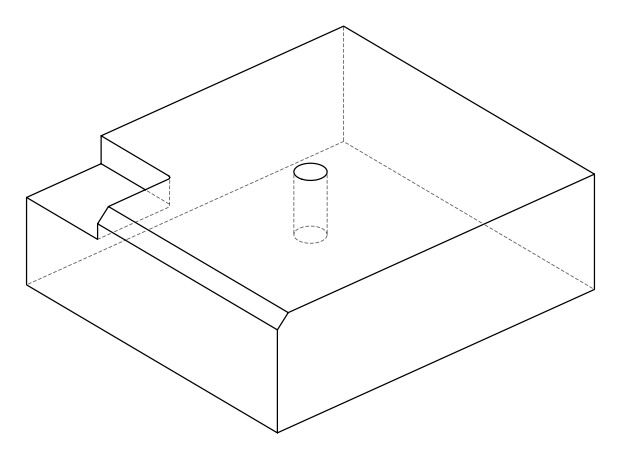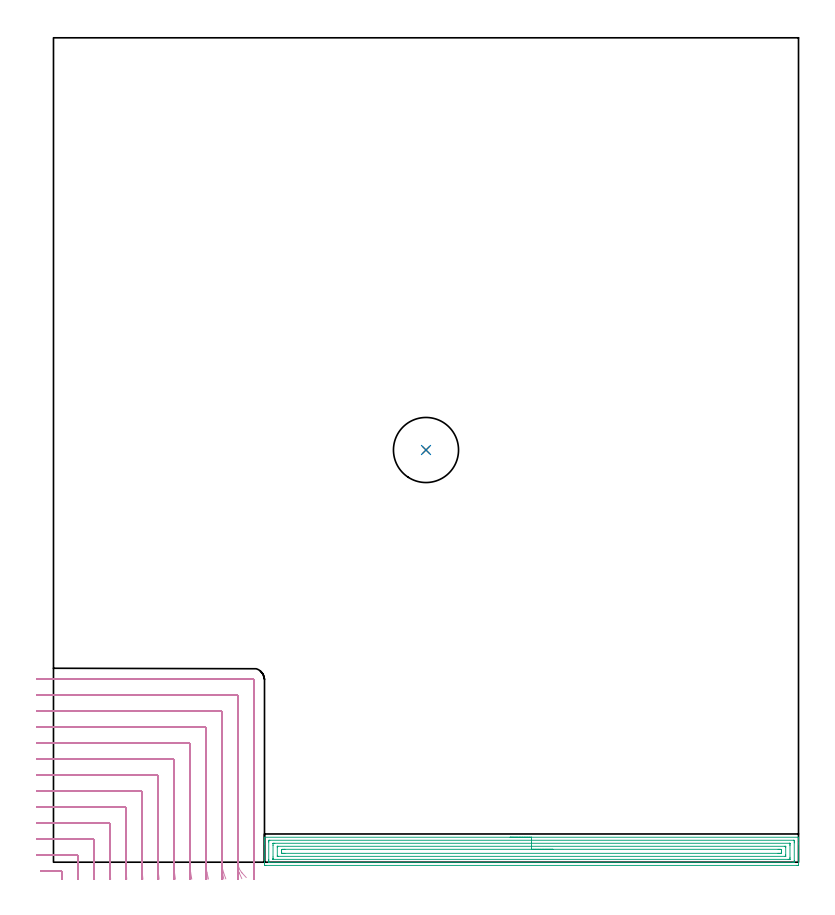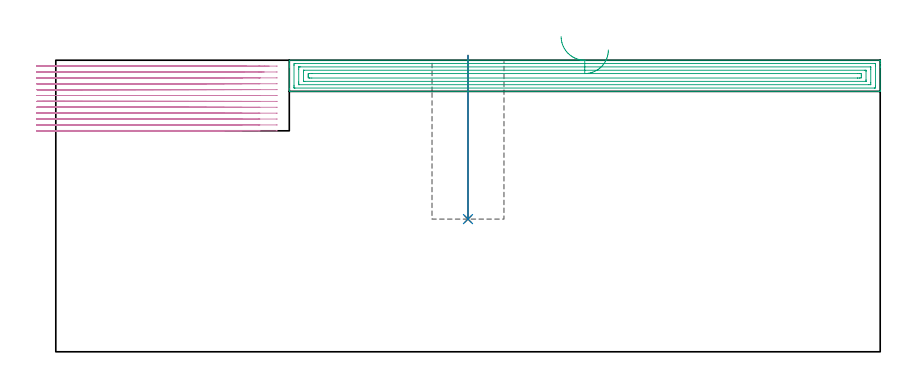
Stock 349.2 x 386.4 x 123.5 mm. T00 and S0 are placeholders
(PLAN: 4 operations, 3 tool changes, 47.6 min)
(1 INDEXABLE_INSERT_DRILL_BLIND_HOLE_FROM_SOLID | STEP1POCKET | NXT0302_010 | 0.28 min | 20003 mm3)
(2 DRILL_TO_ENLARGE_BLIND_HOLE | STEP1POCKET | UGT0301_381 | 0.28 min | 29131 mm3)
(3 AREA_MILL | FG_CHAMFER_SURFACE | UGT0205_001 | 10.27 min | 22401 mm3)
(4 MILL_CORNER_NOTCH_RECTANGULAR | CORNER_NOTCH_RECTANGULAR | NXT0201_013 | Follow Part, ap 2.5, ae 75% | 36.76 min | 268039 mm3)
(TOOL NXT0302_010 | Index. Insert Drill 19.5mm [880-D1950L25-05] | D19.5 PA176 FL98 Z2)
(TOOL UGT0301_381 | Twist Drill Flat Bottom 30.5 mm | D30.5 PA180 FL175 Z2)
(TOOL UGT0205_001 | Chamfer Mill 20 x 3 x 45 deg. | D20 FL50 Z2)
(TOOL NXT0201_013 | ENDMILL 10mm | D10 FL30 Z4)
(OP 1 INDEXABLE_INSERT_DRILL_BLIND_HOLE_FROM_SOLID)
G17 G21 G94 G90
T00 M6
G54
G17 G0 G90 X174.6 Y193.2 S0 M3
G43 Z133.5 H1
G94 G81 G98 Z56.2 F250. R125.5
G80
M5
M2
(OP 2 DRILL_TO_ENLARGE_BLIND_HOLE)
G17 G21 G94 G90
T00 M6
G54
G17 G0 G90 X174.6 Y193.2 S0 M3
G43 Z133.5 H0
G94 G81 G98 Z56.2 F250. R125.5
G80
M5
M2
(OP 3 AREA_MILL)
G17 G21 G94 G90
T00 M6
G54
G17 G0 G90 X214.05 Y11.7 S1061 M3
G43 Z133.5 H0
G94 G1 X214.088 Z132.628 F250.
X214.202 Z131.763
X214.391 Z130.912
X214.653 Z130.08
X214.987 Z129.274
X215.39 Z128.5
X215.858 Z127.764
X216.39 Z127.072
X216.979 Z126.429
X217.622 Z125.84
X218.314 Z125.308
X219.05 Z124.84
X219.824 Z124.437
X220.63 Z124.103
X221.462 Z123.841
X222.314 Z123.652
X223.178 Z123.538
X224.05 Z123.5
X349.037
X349.19 Y11.694 Z123.493
X349.2 Y11.38 Z123.179
Y11.027 Z122.827
Y10.383 Z122.177
Y9.18 Z120.977
Y8.622 Z120.416
Y-1.063 Z110.734
X349.198 Y-1.344 Z110.453
X349.19 Y-1.492 Z110.306
X349.041 Y-1.499 Z110.299
X348.59 Y-1.5 Z110.3
X99.51
X99.071 Y-1.496 Z110.302
X98.91 Y-1.492 Z110.306
X98.905 Y-1.063 Z110.734
X98.9 Y-0.462 Z111.336
Y8.622 Z120.416
Y9.18 Z120.977
Y9.502 Z121.298
Y10.06 Z121.856
Y10.383 Z122.177
Y11.381 Z123.18
X98.91 Y11.694 Z123.493
X99.063 Y11.7 Z123.5
X224.05
Y10.286 Z122.086
X346.805 Y10.285 Z122.085
X346.904 Y10.284 Z122.084
X347.164 Y10.279 Z122.079
X347.19 Y10.194 Z121.994
X347.197 Y9.996 Z121.796
X347.199 Y9.502 Z121.302
X347.2 Y9.112 Z120.912
X347.199 Y0.698 Z112.498
X347.198 Y0.31 Z112.11
X347.19 Y-0.075 Z111.725
X346.805 Y-0.084 Z111.716
X346.706 Y-0.085 Z111.715
X101.295
X101.196 Y-0.084 Z111.716
X100.936 Y-0.079 Z111.721
X100.91 Y0.006 Z111.806
X100.903 Y0.204 Z112.004
X100.901 Y0.698 Z112.498
X100.9 Y1.088 Z112.888
X100.901 Y9.502 Z121.302
X100.902 Y9.89 Z121.69
X100.91 Y10.275 Z122.075
X101.295 Y10.284 Z122.084
X101.394 Y10.285 Z122.085
X224.05 Y10.286 Z122.086
Y8.872 Z120.672
X345.019 Y8.871 Z120.671
X345.104 Y8.87 Z120.67
X345.17 Y8.867 Z120.667
X345.184 Y8.865 Z120.665
X345.19 Y8.85 Z120.65
X345.194 Y8.8 Z120.6
X345.198 Y8.622 Z120.422
X345.2 Y8.444 Z120.244
Y7.741 Z119.541
Y2.281 Z114.081
X345.198 Y1.578 Z113.378
X345.196 Y1.404 Z113.204
X345.191 Y1.346 Z113.146
X345.144 Y1.335 Z113.135
X345.019 Y1.334 Z113.134
X344.379 Y1.329 Z113.129
X103.081
X102.996 Y1.33 Z113.13
X102.93 Y1.333 Z113.133
X102.916 Y1.335 Z113.135
X102.91 Y1.35 Z113.15
X102.906 Y1.4 Z113.2
X102.902 Y1.578 Z113.378
X102.9 Y1.756 Z113.556
Y2.459 Z114.259
Y7.919 Z119.719
X102.902 Y8.622 Z120.422
X102.904 Y8.796 Z120.596
X102.909 Y8.854 Z120.654
X102.956 Y8.865 Z120.665
X103.081 Y8.866 Z120.666
X103.721 Y8.871 Z120.671
X224.05 Y8.872 Z120.672
Y7.457 Z119.257
X342.629
X343.073 Y7.455 Z119.255
X343.173 Y7.452 Z119.252
X343.188 Y7.451 Z119.251
X343.192 Y7.435 Z119.235
X343.196 Y7.386 Z119.186
X343.199 Y7.288 Z119.088
X343.2 Y6.894 Z118.694
Y3.372 Z115.172
X343.199 Y2.916 Z114.716
X343.197 Y2.81 Z114.61
X343.193 Y2.758 Z114.558
X343.19 Y2.75 Z114.55
X343.181 Y2.747 Z114.547
X343.147 Y2.745 Z114.545
X342.945 Y2.743 Z114.543
X105.471
X105.027 Y2.745 Z114.545
X104.927 Y2.748 Z114.548
X104.912 Y2.749 Z114.549
X104.908 Y2.765 Z114.565
X104.904 Y2.814 Z114.614
X104.901 Y2.912 Z114.712
X104.9 Y6.828 Z118.628
X104.901 Y7.284 Z119.084
X104.903 Y7.39 Z119.19
X104.907 Y7.442 Z119.242
X104.91 Y7.45 Z119.25
X104.919 Y7.453 Z119.253
X104.953 Y7.455 Z119.255
X105.155 Y7.457 Z119.257
X224.05
Y6.043 Z117.843
X339.663
X340.495 Y6.04 Z117.84
X340.555 Y6.036 Z117.836
X341.19 Y5.98 Z117.78
X341.198 Y5.346 Z117.146
X341.199 Y5.1 Z116.9
X341.196 Y4.468 Z116.268
X341.19 Y4.22 Z116.02
X340.612 Y4.163 Z115.963
X340.555 Y4.161 Z115.961
X339.726 Y4.157 Z115.957
X339.663
X108.437
X107.605 Y4.16 Z115.96
X107.545 Y4.164 Z115.964
X106.91 Y4.22 Z116.02
X106.902 Y4.854 Z116.654
X106.901 Y5.1 Z116.9
X106.904 Y5.732 Z117.532
X106.91 Y5.98 Z117.78
X107.488 Y6.037 Z117.837
X107.545 Y6.039 Z117.839
X108.374 Y6.043 Z117.843
X108.437
X224.05
X224.922 Z117.881
X225.786 Z117.995
X226.638 Z118.184
X227.47 Z118.446
X228.276 Z118.78
X229.05 Z119.183
X229.786 Z119.652
X230.478 Z120.183
X231.121 Z120.772
X231.71 Z121.415
X232.242 Z122.107
X232.71 Z122.843
X233.113 Z123.617
X233.447 Z124.423
X233.709 Z125.255
X233.898 Z126.107
X234.012 Z126.972
X234.05 Z127.843
G0 Z133.5
M5
M2
(OP 4 MILL_CORNER_NOTCH_RECTANGULAR)
G17 G21 G94 G90
T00 M6
G54
G17 G0 G90 X4.21 Y-7.995 S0 M3
G43 Z133.5 H0
Z121.008
G94 G1 X4.042 Y-5. F250.
G2 X4.019 Y-4.568 R90. F500.
G3 X3.526 Y-4.1 R0.5
G1 X-2.862
X-5.862 F250.
G0 Z133.5
X11.738 Y-7.994
Z121.008
G1 X11.555 Y-5.
G2 X11.4 Y0.051 R82.5 F500.
G1 Y2.906
G3 X10.906 Y3.4 R0.5
G1 X-5.
X-8. F250.
G0 Z133.5
X19.272 Y-7.993
Z121.008
G1 X19.07 Y-5.
G2 X18.9 Y0.051 R75. F500.
G1 Y10.405
G3 X18.405 Y10.9 R0.5
G1 X-5.
X-8. F250.
G0 Z133.5
X26.814 Y-7.992
Z121.008
G1 X26.589 Y-5.
G2 X26.4 Y0.051 R67.5 F500.
G1 Y17.905
G3 X25.905 Y18.4 R0.5
G1 X-5.
X-8. F250.
G0 Z133.5
X34.366 Y-7.989
Z121.008
G1 X34.113 Y-5.
G2 X33.9 Y0.051 R60. F500.
G1 Y25.405
G3 X33.405 Y25.9 R0.5
G1 X-5.
X-8. F250.
G0 Z133.5
X41.932 Y-7.986
Z121.008
G1 X41.644 Y-5.
G2 X41.4 Y0.051 R52.5 F500.
G1 Y32.905
G3 X40.905 Y33.4 R0.5
G1 X-5.
X-8. F250.
G0 Z133.5
X49.521 Y-7.981
Z121.008
G1 X49.184 Y-5.
G2 X48.9 Y0.051 R45. F500.
G1 Y40.404
G3 X48.404 Y40.9 R0.5
G1 X-5.
X-8. F250.
G0 Z133.5
X57.146 Y-7.973
Z121.008
G1 X56.742 Y-5.
G2 X56.4 Y0.051 R37.5 F500.
G1 Y47.904
G3 X55.904 Y48.4 R0.5
G1 X-5.
X-8. F250.
G0 Z133.5
X64.833 Y-7.957
Z121.008
G1 X64.328 Y-5.
G2 X63.9 Y0.051 R30. F500.
G1 Y55.404
G3 X63.404 Y55.9 R0.5
G1 X-5.
X-8. F250.
G0 Z133.5
X72.648 Y-7.923
Z121.008
G1 X71.974 Y-5.
G2 X71.4 Y0.051 R22.5 F500.
G1 Y62.904
G3 X70.904 Y63.4 R0.5
G1 X-5.
X-8. F250.
G0 Z133.5
X80.786 Y-7.825
Z121.008
G1 X79.776 Y-5.
G2 X78.9 Y0.051 R15. F500.
G1 Y70.404
G3 X78.404 Y70.9 R0.5
G1 X-5.
X-8. F250.
G0 Z133.5
X90.377 Y-7.218
Z121.008
G1 X88.356 Y-5.
G2 X86.4 Y0.051 R7.5 F500.
G1 Y77.903
G3 X85.903 Y78.4 R0.5
G1 X-5.
X-8. F250.
G0 Z133.5
X93.9 Y-2.949
Z121.008
G1 Y0.051
Y85.403 F500.
G3 X93.403 Y85.9 R0.5
G1 X-5.
X-8. F250.
G0 Z133.5
X4.055 Y-7.998
Z118.517
G1 X3.952 Y-5.
G2 X3.939 Y-4.579 R90. F500.
G3 X3.445 Y-4.1 R0.5
G1 X-2.862
X-5.862 F250.
G0 Z133.5
X11.569 Y-7.998
Z118.517
G1 X11.457 Y-5.
G2 X11.4 Y-1.932 R82.5 F500.
G1 Y2.906
G3 X10.906 Y3.4 R0.5
G1 X-5.
X-8. F250.
G0 Z133.5
X19.086 Y-7.997
Z118.517
G1 X18.963 Y-5.
G2 X18.9 Y-1.932 R75. F500.
G1 Y10.405
G3 X18.405 Y10.9 R0.5
G1 X-5.
X-8. F250.
G0 Z133.5
X26.606 Y-7.997
Z118.517
G1 X26.47 Y-5.
G2 X26.4 Y-1.932 R67.5 F500.
G1 Y17.905
G3 X25.905 Y18.4 R0.5
G1 X-5.
X-8. F250.
G0 Z133.5
X34.132 Y-7.996
Z118.517
G1 X33.979 Y-5.
G2 X33.9 Y-1.932 R60. F500.
G1 Y25.405
G3 X33.405 Y25.9 R0.5
G1 X-5.
X-8. F250.
G0 Z133.5
X41.665 Y-7.995
Z118.517
G1 X41.49 Y-5.
G2 X41.4 Y-1.932 R52.5 F500.
G1 Y32.905
G3 X40.905 Y33.4 R0.5
G1 X-5.
X-8. F250.
G0 Z133.5
X49.209 Y-7.993
Z118.517
G1 X49.005 Y-5.
G2 X48.9 Y-1.932 R45. F500.
G1 Y40.404
G3 X48.404 Y40.9 R0.5
G1 X-5.
X-8. F250.
G0 Z133.5
X56.771 Y-7.99
Z118.517
G1 X56.526 Y-5.
G2 X56.4 Y-1.932 R37.5 F500.
G1 Y47.904
G3 X55.904 Y48.4 R0.5
G1 X-5.
X-8. F250.
G0 Z133.5
X64.364 Y-7.984
Z118.517
G1 X64.057 Y-5.
G2 X63.9 Y-1.932 R30. F500.
G1 Y55.404
G3 X63.404 Y55.9 R0.5
G1 X-5.
X-8. F250.
G0 Z133.5
X72.019 Y-7.972
Z118.517
G1 X71.61 Y-5.
G2 X71.4 Y-1.932 R22.5 F500.
G1 Y62.904
G3 X70.904 Y63.4 R0.5
G1 X-5.
X-8. F250.
G0 Z133.5
X79.831 Y-7.937
Z118.517
G1 X79.217 Y-5.
G2 X78.9 Y-1.932 R15. F500.
G1 Y70.403
G3 X78.403 Y70.9 R0.5
G1 X-5.
X-8. F250.
G0 Z133.5
X88.284 Y-7.737
Z118.517
G1 X87.056 Y-5.
G2 X86.4 Y-1.932 R7.5 F500.
G1 Y77.903
G3 X85.903 Y78.4 R0.5
G1 X-5.
X-8. F250.
G0 Z133.5
X93.9 Y-4.932
Z118.517
G1 Y-1.932
Y85.403 F500.
G3 X93.403 Y85.9 R0.5
G1 X-5.
X-8. F250.
G0 Z133.5
X3.916 Y-8.
Z116.025
G1 X3.901 Y-5.
G2 X3.9 Y-4.594 R90. F500.
G3 X3.406 Y-4.1 R0.5
G1 X-2.862
X-5.862 F250.
G0 Z133.5
X11.418 Y-8.
Z116.025
G1 X11.401 Y-5.
G2 X11.4 Y-4.546 R82.5 F500.
G1 Y2.906
G3 X10.906 Y3.4 R0.5
G1 X-5.
X-8. F250.
G0 Z133.5
X18.92 Y-8.
Z116.025
G1 X18.901 Y-5.
G2 X18.9 Y-4.546 R75. F500.
G1 Y10.405
G3 X18.405 Y10.9 R0.5
G1 X-5.
X-8. F250.
G0 Z133.5
X26.422 Y-8.
Z116.025
G1 X26.402 Y-5.
G2 X26.4 Y-4.546 R67.5 F500.
G1 Y17.905
G3 X25.905 Y18.4 R0.5
G1 X-5.
X-8. F250.
G0 Z133.5
X33.924 Y-8.
Z116.025
G1 X33.902 Y-5.
G2 X33.9 Y-4.546 R60. F500.
G1 Y25.405
G3 X33.405 Y25.9 R0.5
G1 X-5.
X-8. F250.
G0 Z133.5
X41.428 Y-8.
Z116.025
G1 X41.402 Y-5.
G2 X41.4 Y-4.546 R52.5 F500.
G1 Y32.905
G3 X40.905 Y33.4 R0.5
G1 X-5.
X-8. F250.
G0 Z133.5
X48.933 Y-8.
Z116.025
G1 X48.902 Y-5.
G2 X48.9 Y-4.546 R45. F500.
G1 Y40.404
G3 X48.404 Y40.9 R0.5
G1 X-5.
X-8. F250.
G0 Z133.5
X56.439 Y-8.
Z116.025
G1 X56.403 Y-5.
G2 X56.4 Y-4.546 R37.5 F500.
G1 Y47.904
G3 X55.904 Y48.4 R0.5
G1 X-5.
X-8. F250.
G0 Z133.5
X63.949 Y-8.
Z116.025
G1 X63.903 Y-5.
G2 X63.9 Y-4.546 R30. F500.
G1 Y55.404
G3 X63.404 Y55.9 R0.5
G1 X-5.
X-8. F250.
G0 Z133.5
X71.465 Y-7.999
Z116.025
G1 X71.405 Y-5.
G2 X71.4 Y-4.546 R22.5 F500.
G1 Y62.904
G3 X70.904 Y63.4 R0.5
G1 X-5.
X-8. F250.
G0 Z133.5
X78.998 Y-7.999
Z116.025
G1 X78.907 Y-5.
G2 X78.9 Y-4.546 R15. F500.
G1 Y70.404
G3 X78.404 Y70.9 R0.5
G1 X-5.
X-8. F250.
G0 Z133.5
X86.595 Y-7.994
Z116.025
G1 X86.414 Y-5.
G2 X86.4 Y-4.546 R7.5 F500.
G1 Y77.903
G3 X85.903 Y78.4 R0.5
G1 X-5.
X-8. F250.
G0 Z133.5
X93.9 Y-7.546
Z116.025
G1 Y-4.546
Y85.403 F500.
G3 X93.403 Y85.9 R0.5
G1 X-5.
X-8. F250.
G0 Z133.5
X3.9 Y-8.
Z113.533
G1 Y-5.
Y-4.594 F500.
G3 X3.406 Y-4.1 R0.5
G1 X-2.862
X-5.862 F250.
G0 Z133.5
X11.4 Y-8.
Z113.533
G1 Y-5.
Y2.906 F500.
G3 X10.906 Y3.4 R0.5
G1 X-5.
X-8. F250.
G0 Z133.5
X18.9 Y-8.
Z113.533
G1 Y-5.
Y10.405 F500.
G3 X18.405 Y10.9 R0.5
G1 X-5.
X-8. F250.
G0 Z133.5
X26.4 Y-8.
Z113.533
G1 Y-5.
Y17.905 F500.
G3 X25.905 Y18.4 R0.5
G1 X-5.
X-8. F250.
G0 Z133.5
X33.9 Y-8.
Z113.533
G1 Y-5.
Y25.405 F500.
G3 X33.405 Y25.9 R0.5
G1 X-5.
X-8. F250.
G0 Z133.5
X41.4 Y-8.
Z113.533
G1 Y-5.
Y32.905 F500.
G3 X40.905 Y33.4 R0.5
G1 X-5.
X-8. F250.
G0 Z133.5
X48.9 Y-8.
Z113.533
G1 Y-5.
Y40.404 F500.
G3 X48.404 Y40.9 R0.5
G1 X-5.
X-8. F250.
G0 Z133.5
X56.4 Y-8.
Z113.533
G1 Y-5.
Y47.904 F500.
G3 X55.904 Y48.4 R0.5
G1 X-5.
X-8. F250.
G0 Z133.5
X63.9 Y-8.
Z113.533
G1 Y-5.
Y55.404 F500.
G3 X63.404 Y55.9 R0.5
G1 X-5.
X-8. F250.
G0 Z133.5
X71.4 Y-8.
Z113.533
G1 Y-5.
Y62.904 F500.
G3 X70.904 Y63.4 R0.5
G1 X-5.
X-8. F250.
G0 Z133.5
X78.9 Y-8.
Z113.533
G1 Y-5.
Y70.403 F500.
G3 X78.403 Y70.9 R0.5
G1 X-5.
X-8. F250.
G0 Z133.5
X86.4 Y-8.
Z113.533
G1 Y-5.
Y77.903 F500.
G3 X85.903 Y78.4 R0.5
G1 X-5.
X-8. F250.
G0 Z133.5
X93.9 Y-8.
Z113.533
G1 Y-5.
Y85.403 F500.
G3 X93.403 Y85.9 R0.5
G1 X-5.
X-8. F250.
G0 Z133.5
X3.9 Y-8.
Z111.042
G1 Y-5.
Y-4.594 F500.
G3 X3.406 Y-4.1 R0.5
G1 X-2.862
X-5.862 F250.
G0 Z133.5
X11.4 Y-8.
Z111.042
G1 Y-5.
Y2.906 F500.
G3 X10.906 Y3.4 R0.5
G1 X-5.
X-8. F250.
G0 Z133.5
X18.9 Y-8.
Z111.042
G1 Y-5.
Y10.405 F500.
G3 X18.405 Y10.9 R0.5
G1 X-5.
X-8. F250.
G0 Z133.5
X26.4 Y-8.
Z111.042
G1 Y-5.
Y17.905 F500.
G3 X25.905 Y18.4 R0.5
G1 X-5.
X-8. F250.
G0 Z133.5
X33.9 Y-8.
Z111.042
G1 Y-5.
Y25.405 F500.
G3 X33.405 Y25.9 R0.5
G1 X-5.
X-8. F250.
G0 Z133.5
X41.4 Y-8.
Z111.042
G1 Y-5.
Y32.905 F500.
G3 X40.905 Y33.4 R0.5
G1 X-5.
X-8. F250.
G0 Z133.5
X48.9 Y-8.
Z111.042
G1 Y-5.
Y40.404 F500.
G3 X48.404 Y40.9 R0.5
G1 X-5.
X-8. F250.
G0 Z133.5
X56.4 Y-8.
Z111.042
G1 Y-5.
Y47.904 F500.
G3 X55.904 Y48.4 R0.5
G1 X-5.
X-8. F250.
G0 Z133.5
X63.9 Y-8.
Z111.042
G1 Y-5.
Y55.404 F500.
G3 X63.404 Y55.9 R0.5
G1 X-5.
X-8. F250.
G0 Z133.5
X71.4 Y-8.
Z111.042
G1 Y-5.
Y62.904 F500.
G3 X70.904 Y63.4 R0.5
G1 X-5.
X-8. F250.
G0 Z133.5
X78.9 Y-8.
Z111.042
G1 Y-5.
Y70.403 F500.
G3 X78.403 Y70.9 R0.5
G1 X-5.
X-8. F250.
G0 Z133.5
X86.4 Y-8.
Z111.042
G1 Y-5.
Y77.903 F500.
G3 X85.903 Y78.4 R0.5
G1 X-5.
X-8. F250.
G0 Z133.5
X93.9 Y-8.
Z111.042
G1 Y-5.
Y85.403 F500.
G3 X93.403 Y85.9 R0.5
G1 X-5.
X-8. F250.
G0 Z133.5
X3.9 Y-8.
Z108.55
G1 Y-5.
Y-4.594 F500.
G3 X3.406 Y-4.1 R0.5
G1 X-2.862
X-5.862 F250.
G0 Z133.5
X11.4 Y-8.
Z108.55
G1 Y-5.
Y2.906 F500.
G3 X10.906 Y3.4 R0.5
G1 X-5.
X-8. F250.
G0 Z133.5
X18.9 Y-8.
Z108.55
G1 Y-5.
Y10.405 F500.
G3 X18.405 Y10.9 R0.5
G1 X-5.
X-8. F250.
G0 Z133.5
X26.4 Y-8.
Z108.55
G1 Y-5.
Y17.905 F500.
G3 X25.905 Y18.4 R0.5
G1 X-5.
X-8. F250.
G0 Z133.5
X33.9 Y-8.
Z108.55
G1 Y-5.
Y25.405 F500.
G3 X33.405 Y25.9 R0.5
G1 X-5.
X-8. F250.
G0 Z133.5
X41.4 Y-8.
Z108.55
G1 Y-5.
Y32.905 F500.
G3 X40.905 Y33.4 R0.5
G1 X-5.
X-8. F250.
G0 Z133.5
X48.9 Y-8.
Z108.55
G1 Y-5.
Y40.404 F500.
G3 X48.404 Y40.9 R0.5
G1 X-5.
X-8. F250.
G0 Z133.5
X56.4 Y-8.
Z108.55
G1 Y-5.
Y47.904 F500.
G3 X55.904 Y48.4 R0.5
G1 X-5.
X-8. F250.
G0 Z133.5
X63.9 Y-8.
Z108.55
G1 Y-5.
Y55.404 F500.
G3 X63.404 Y55.9 R0.5
G1 X-5.
X-8. F250.
G0 Z133.5
X71.4 Y-8.
Z108.55
G1 Y-5.
Y62.904 F500.
G3 X70.904 Y63.4 R0.5
G1 X-5.
X-8. F250.
G0 Z133.5
X78.9 Y-8.
Z108.55
G1 Y-5.
Y70.403 F500.
G3 X78.403 Y70.9 R0.5
G1 X-5.
X-8. F250.
G0 Z133.5
X86.4 Y-8.
Z108.55
G1 Y-5.
Y77.903 F500.
G3 X85.903 Y78.4 R0.5
G1 X-5.
X-8. F250.
G0 Z133.5
X93.9 Y-8.
Z108.55
G1 Y-5.
Y85.403 F500.
G3 X93.403 Y85.9 R0.5
G1 X-5.
X-8. F250.
G0 Z133.5
X3.9 Y-8.
Z106.058
G1 Y-5.
Y-4.594 F500.
G3 X3.406 Y-4.1 R0.5
G1 X-2.862
X-5.862 F250.
G0 Z133.5
X11.4 Y-8.
Z106.058
G1 Y-5.
Y2.906 F500.
G3 X10.906 Y3.4 R0.5
G1 X-5.
X-8. F250.
G0 Z133.5
X18.9 Y-8.
Z106.058
G1 Y-5.
Y10.405 F500.
G3 X18.405 Y10.9 R0.5
G1 X-5.
X-8. F250.
G0 Z133.5
X26.4 Y-8.
Z106.058
G1 Y-5.
Y17.905 F500.
G3 X25.905 Y18.4 R0.5
G1 X-5.
X-8. F250.
G0 Z133.5
X33.9 Y-8.
Z106.058
G1 Y-5.
Y25.405 F500.
G3 X33.405 Y25.9 R0.5
G1 X-5.
X-8. F250.
G0 Z133.5
X41.4 Y-8.
Z106.058
G1 Y-5.
Y32.905 F500.
G3 X40.905 Y33.4 R0.5
G1 X-5.
X-8. F250.
G0 Z133.5
X48.9 Y-8.
Z106.058
G1 Y-5.
Y40.404 F500.
G3 X48.404 Y40.9 R0.5
G1 X-5.
X-8. F250.
G0 Z133.5
X56.4 Y-8.
Z106.058
G1 Y-5.
Y47.904 F500.
G3 X55.904 Y48.4 R0.5
G1 X-5.
X-8. F250.
G0 Z133.5
X63.9 Y-8.
Z106.058
G1 Y-5.
Y55.404 F500.
G3 X63.404 Y55.9 R0.5
G1 X-5.
X-8. F250.
G0 Z133.5
X71.4 Y-8.
Z106.058
G1 Y-5.
Y62.904 F500.
G3 X70.904 Y63.4 R0.5
G1 X-5.
X-8. F250.
G0 Z133.5
X78.9 Y-8.
Z106.058
G1 Y-5.
Y70.403 F500.
G3 X78.403 Y70.9 R0.5
G1 X-5.
X-8. F250.
G0 Z133.5
X86.4 Y-8.
Z106.058
G1 Y-5.
Y77.903 F500.
G3 X85.903 Y78.4 R0.5
G1 X-5.
X-8. F250.
G0 Z133.5
X93.9 Y-8.
Z106.058
G1 Y-5.
Y85.403 F500.
G3 X93.403 Y85.9 R0.5
G1 X-5.
X-8. F250.
G0 Z133.5
X3.9 Y-8.
Z103.567
G1 Y-5.
Y-4.594 F500.
G3 X3.406 Y-4.1 R0.5
G1 X-2.862
X-5.862 F250.
G0 Z133.5
X11.4 Y-8.
Z103.567
G1 Y-5.
Y2.906 F500.
G3 X10.906 Y3.4 R0.5
G1 X-5.
X-8. F250.
G0 Z133.5
X18.9 Y-8.
Z103.567
G1 Y-5.
Y10.405 F500.
G3 X18.405 Y10.9 R0.5
G1 X-5.
X-8. F250.
G0 Z133.5
X26.4 Y-8.
Z103.567
G1 Y-5.
Y17.905 F500.
G3 X25.905 Y18.4 R0.5
G1 X-5.
X-8. F250.
G0 Z133.5
X33.9 Y-8.
Z103.567
G1 Y-5.
Y25.405 F500.
G3 X33.405 Y25.9 R0.5
G1 X-5.
X-8. F250.
G0 Z133.5
X41.4 Y-8.
Z103.567
G1 Y-5.
Y32.905 F500.
G3 X40.905 Y33.4 R0.5
G1 X-5.
X-8. F250.
G0 Z133.5
X48.9 Y-8.
Z103.567
G1 Y-5.
Y40.404 F500.
G3 X48.404 Y40.9 R0.5
G1 X-5.
X-8. F250.
G0 Z133.5
X56.4 Y-8.
Z103.567
G1 Y-5.
Y47.904 F500.
G3 X55.904 Y48.4 R0.5
G1 X-5.
X-8. F250.
G0 Z133.5
X63.9 Y-8.
Z103.567
G1 Y-5.
Y55.404 F500.
G3 X63.404 Y55.9 R0.5
G1 X-5.
X-8. F250.
G0 Z133.5
X71.4 Y-8.
Z103.567
G1 Y-5.
Y62.904 F500.
G3 X70.904 Y63.4 R0.5
G1 X-5.
X-8. F250.
G0 Z133.5
X78.9 Y-8.
Z103.567
G1 Y-5.
Y70.403 F500.
G3 X78.403 Y70.9 R0.5
G1 X-5.
X-8. F250.
G0 Z133.5
X86.4 Y-8.
Z103.567
G1 Y-5.
Y77.903 F500.
G3 X85.903 Y78.4 R0.5
G1 X-5.
X-8. F250.
G0 Z133.5
X93.9 Y-8.
Z103.567
G1 Y-5.
Y85.403 F500.
G3 X93.403 Y85.9 R0.5
G1 X-5.
X-8. F250.
G0 Z133.5
X3.9 Y-8.
Z101.075
G1 Y-5.
Y-4.594 F500.
G3 X3.406 Y-4.1 R0.5
G1 X-2.862
X-5.862 F250.
G0 Z133.5
X11.4 Y-8.
Z101.075
G1 Y-5.
Y2.906 F500.
G3 X10.906 Y3.4 R0.5
G1 X-5.
X-8. F250.
G0 Z133.5
X18.9 Y-8.
Z101.075
G1 Y-5.
Y10.405 F500.
G3 X18.405 Y10.9 R0.5
G1 X-5.
X-8. F250.
G0 Z133.5
X26.4 Y-8.
Z101.075
G1 Y-5.
Y17.905 F500.
G3 X25.905 Y18.4 R0.5
G1 X-5.
X-8. F250.
G0 Z133.5
X33.9 Y-8.
Z101.075
G1 Y-5.
Y25.405 F500.
G3 X33.405 Y25.9 R0.5
G1 X-5.
X-8. F250.
G0 Z133.5
X41.4 Y-8.
Z101.075
G1 Y-5.
Y32.905 F500.
G3 X40.905 Y33.4 R0.5
G1 X-5.
X-8. F250.
G0 Z133.5
X48.9 Y-8.
Z101.075
G1 Y-5.
Y40.404 F500.
G3 X48.404 Y40.9 R0.5
G1 X-5.
X-8. F250.
G0 Z133.5
X56.4 Y-8.
Z101.075
G1 Y-5.
Y47.904 F500.
G3 X55.904 Y48.4 R0.5
G1 X-5.
X-8. F250.
G0 Z133.5
X63.9 Y-8.
Z101.075
G1 Y-5.
Y55.404 F500.
G3 X63.404 Y55.9 R0.5
G1 X-5.
X-8. F250.
G0 Z133.5
X71.4 Y-8.
Z101.075
G1 Y-5.
Y62.904 F500.
G3 X70.904 Y63.4 R0.5
G1 X-5.
X-8. F250.
G0 Z133.5
X78.9 Y-8.
Z101.075
G1 Y-5.
Y70.403 F500.
G3 X78.403 Y70.9 R0.5
G1 X-5.
X-8. F250.
G0 Z133.5
X86.4 Y-8.
Z101.075
G1 Y-5.
Y77.903 F500.
G3 X85.903 Y78.4 R0.5
G1 X-5.
X-8. F250.
G0 Z133.5
X93.9 Y-8.
Z101.075
G1 Y-5.
Y85.403 F500.
G3 X93.403 Y85.9 R0.5
G1 X-5.
X-8. F250.
G0 Z133.5
X3.9 Y-8.
Z98.583
G1 Y-5.
Y-4.594 F500.
G3 X3.406 Y-4.1 R0.5
G1 X-2.862
X-5.862 F250.
G0 Z133.5
X11.4 Y-8.
Z98.583
G1 Y-5.
Y2.906 F500.
G3 X10.906 Y3.4 R0.5
G1 X-5.
X-8. F250.
G0 Z133.5
X18.9 Y-8.
Z98.583
G1 Y-5.
Y10.405 F500.
G3 X18.405 Y10.9 R0.5
G1 X-5.
X-8. F250.
G0 Z133.5
X26.4 Y-8.
Z98.583
G1 Y-5.
Y17.905 F500.
G3 X25.905 Y18.4 R0.5
G1 X-5.
X-8. F250.
G0 Z133.5
X33.9 Y-8.
Z98.583
G1 Y-5.
Y25.405 F500.
G3 X33.405 Y25.9 R0.5
G1 X-5.
X-8. F250.
G0 Z133.5
X41.4 Y-8.
Z98.583
G1 Y-5.
Y32.905 F500.
G3 X40.905 Y33.4 R0.5
G1 X-5.
X-8. F250.
G0 Z133.5
X48.9 Y-8.
Z98.583
G1 Y-5.
Y40.404 F500.
G3 X48.404 Y40.9 R0.5
G1 X-5.
X-8. F250.
G0 Z133.5
X56.4 Y-8.
Z98.583
G1 Y-5.
Y47.904 F500.
G3 X55.904 Y48.4 R0.5
G1 X-5.
X-8. F250.
G0 Z133.5
X63.9 Y-8.
Z98.583
G1 Y-5.
Y55.404 F500.
G3 X63.404 Y55.9 R0.5
G1 X-5.
X-8. F250.
G0 Z133.5
X71.4 Y-8.
Z98.583
G1 Y-5.
Y62.904 F500.
G3 X70.904 Y63.4 R0.5
G1 X-5.
X-8. F250.
G0 Z133.5
X78.9 Y-8.
Z98.583
G1 Y-5.
Y70.403 F500.
G3 X78.403 Y70.9 R0.5
G1 X-5.
X-8. F250.
G0 Z133.5
X86.4 Y-8.
Z98.583
G1 Y-5.
Y77.903 F500.
G3 X85.903 Y78.4 R0.5
G1 X-5.
X-8. F250.
G0 Z133.5
X93.9 Y-8.
Z98.583
G1 Y-5.
Y85.403 F500.
G3 X93.403 Y85.9 R0.5
G1 X-5.
X-8. F250.
G0 Z133.5
X3.9 Y-8.
Z96.092
G1 Y-5.
Y-4.594 F500.
G3 X3.406 Y-4.1 R0.5
G1 X-2.862
X-5.862 F250.
G0 Z133.5
X11.4 Y-8.
Z96.092
G1 Y-5.
Y2.906 F500.
G3 X10.906 Y3.4 R0.5
G1 X-5.
X-8. F250.
G0 Z133.5
X18.9 Y-8.
Z96.092
G1 Y-5.
Y10.405 F500.
G3 X18.405 Y10.9 R0.5
G1 X-5.
X-8. F250.
G0 Z133.5
X26.4 Y-8.
Z96.092
G1 Y-5.
Y17.905 F500.
G3 X25.905 Y18.4 R0.5
G1 X-5.
X-8. F250.
G0 Z133.5
X33.9 Y-8.
Z96.092
G1 Y-5.
Y25.405 F500.
G3 X33.405 Y25.9 R0.5
G1 X-5.
X-8. F250.
G0 Z133.5
X41.4 Y-8.
Z96.092
G1 Y-5.
Y32.905 F500.
G3 X40.905 Y33.4 R0.5
G1 X-5.
X-8. F250.
G0 Z133.5
X48.9 Y-8.
Z96.092
G1 Y-5.
Y40.404 F500.
G3 X48.404 Y40.9 R0.5
G1 X-5.
X-8. F250.
G0 Z133.5
X56.4 Y-8.
Z96.092
G1 Y-5.
Y47.904 F500.
G3 X55.904 Y48.4 R0.5
G1 X-5.
X-8. F250.
G0 Z133.5
X63.9 Y-8.
Z96.092
G1 Y-5.
Y55.404 F500.
G3 X63.404 Y55.9 R0.5
G1 X-5.
X-8. F250.
G0 Z133.5
X71.4 Y-8.
Z96.092
G1 Y-5.
Y62.904 F500.
G3 X70.904 Y63.4 R0.5
G1 X-5.
X-8. F250.
G0 Z133.5
X78.9 Y-8.
Z96.092
G1 Y-5.
Y70.403 F500.
G3 X78.403 Y70.9 R0.5
G1 X-5.
X-8. F250.
G0 Z133.5
X86.4 Y-8.
Z96.092
G1 Y-5.
Y77.903 F500.
G3 X85.903 Y78.4 R0.5
G1 X-5.
X-8. F250.
G0 Z133.5
X93.9 Y-8.
Z96.092
G1 Y-5.
Y85.403 F500.
G3 X93.403 Y85.9 R0.5
G1 X-5.
X-8. F250.
G0 Z133.5
X3.9 Y-8.
Z93.6
G1 Y-5.
Y-4.594 F500.
G3 X3.406 Y-4.1 R0.5
G1 X-2.862
X-5.862 F250.
G0 Z133.5
X11.4 Y-8.
Z93.6
G1 Y-5.
Y2.906 F500.
G3 X10.906 Y3.4 R0.5
G1 X-5.
X-8. F250.
G0 Z133.5
X18.9 Y-8.
Z93.6
G1 Y-5.
Y10.405 F500.
G3 X18.405 Y10.9 R0.5
G1 X-5.
X-8. F250.
G0 Z133.5
X26.4 Y-8.
Z93.6
G1 Y-5.
Y17.905 F500.
G3 X25.905 Y18.4 R0.5
G1 X-5.
X-8. F250.
G0 Z133.5
X33.9 Y-8.
Z93.6
G1 Y-5.
Y25.405 F500.
G3 X33.405 Y25.9 R0.5
G1 X-5.
X-8. F250.
G0 Z133.5
X41.4 Y-8.
Z93.6
G1 Y-5.
Y32.905 F500.
G3 X40.905 Y33.4 R0.5
G1 X-5.
X-8. F250.
G0 Z133.5
X48.9 Y-8.
Z93.6
G1 Y-5.
Y40.404 F500.
G3 X48.404 Y40.9 R0.5
G1 X-5.
X-8. F250.
G0 Z133.5
X56.4 Y-8.
Z93.6
G1 Y-5.
Y47.904 F500.
G3 X55.904 Y48.4 R0.5
G1 X-5.
X-8. F250.
G0 Z133.5
X63.9 Y-8.
Z93.6
G1 Y-5.
Y55.404 F500.
G3 X63.404 Y55.9 R0.5
G1 X-5.
X-8. F250.
G0 Z133.5
X71.4 Y-8.
Z93.6
G1 Y-5.
Y62.904 F500.
G3 X70.904 Y63.4 R0.5
G1 X-5.
X-8. F250.
G0 Z133.5
X78.9 Y-8.
Z93.6
G1 Y-5.
Y70.403 F500.
G3 X78.403 Y70.9 R0.5
G1 X-5.
X-8. F250.
G0 Z133.5
X86.4 Y-8.
Z93.6
G1 Y-5.
Y77.903 F500.
G3 X85.903 Y78.4 R0.5
G1 X-5.
X-8. F250.
G0 Z133.5
X93.9 Y-8.
Z93.6
G1 Y-5.
Y85.403 F500.
G3 X93.403 Y85.9 R0.5
G1 X-5.
X-8. F250.
G0 Z133.5
M5
M2
